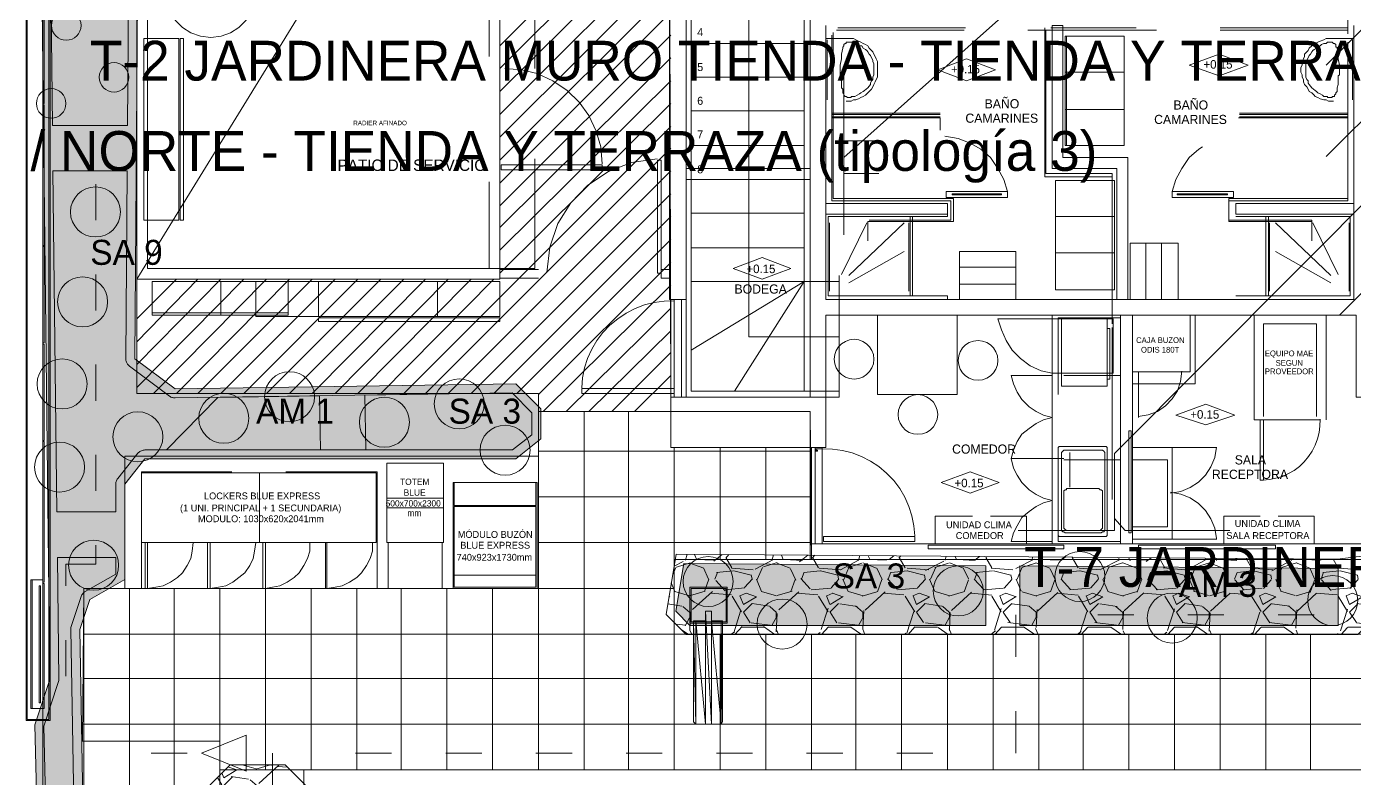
# Model space of a CAD drawing. Header units: metres. Extents: x 1 to 213, y 1 to 147.
# Drawn here: x 66.56 to 78.24, y 90.46 to 97.07 of the extents above; entities that cross this region are included whole.
import ezdxf

# ---------------------------------------------------------------- set-up
doc = ezdxf.new("R2010")
doc.units = ezdxf.units.M
doc.layers.get('0').update_dxf_attribs({"lineweight": 0, "plot": 0})
for name, color, linetype, lineweight, plot in [('00-BASE-ARQUITECTURA', 8, 'Continuous', 0, False), ('00-BASE-TEXTO', 8, 'Continuous', 0, False), ('PJ-CUBRESUELOS', 150, 'Continuous', 0, False), ('PJ-ETIQUETAS', 7, 'Continuous', 0, False), ('PJ-GRAVILLA', 42, 'Continuous', 0, False), ('PJ-HERBACEAS', 212, 'Continuous', 0, False), ('PJ-LIMITE-JARDIN', 7, 'Continuous', 0, False), ('PJ-MASAS', 92, 'Continuous', 0, False), ('PJ-MASAS-RELLENO', 92, 'Continuous', 0, False), ('PJ-RIEGO-SECTORES', 5, 'Continuous', 0, False), ('PJ-ZONAS-TIPOLOGIA', 30, 'Continuous', 0, False)]:
    doc.layers.add(name, color=color, linetype=linetype, lineweight=lineweight, plot=plot)

# ---------------------------------------------------------------- blocks, each defined once
blk = doc.blocks.new('PJ_AM')
blk.add_circle((0, 0), 0.22)
for tag, p, height in [('CODIGO', (0.15, 0.15), 0.2), ('ESPECIE', (0.15, -0.1), 0.15), ('ZONA', (0.15, -0.3), 0.15)]:
    blk.add_attdef(tag, p, '', height=height)
blk = doc.blocks.new('PJ_SA')
blk.add_circle((0, 0), 0.22)
for tag, p, height in [('CODIGO', (0.15, 0.15), 0.2), ('ESPECIE', (0.15, -0.1), 0.15), ('ZONA', (0.15, -0.3), 0.15)]:
    blk.add_attdef(tag, p, '', height=height)
blk = doc.blocks.new('PJ_GB')
blk.add_circle((0, 0), 0.13)
for tag, p, height in [('CODIGO', (0.15, 0.15), 0.2), ('ESPECIE', (0.15, -0.1), 0.15), ('ZONA', (0.15, -0.3), 0.15)]:
    blk.add_attdef(tag, p, '', height=height)

msp = doc.modelspace()

# ---------------------------------------------------------------- hatches: boundary and pattern name
at = {"layer": 'PJ-GRAVILLA'}
h = msp.add_hatch(dxfattribs=at)
h.set_pattern_fill('GRAVEL', scale=0.03)
h.paths.add_polyline_path([(69.233, 101.335), (84.182, 101.335), (84.358, 101.247), (84.358, 101.115), (84.182, 101.027), (71.57, 101.071), (70.82, 100.983), (70.688, 100.85), (70.556, 100.012), (69.144, 100.012), (68.703, 100.365), (67.733, 100.321), (67.557, 100.101), (67.513, 94.148), (67.866, 93.883), (70.864, 93.927), (71.085, 93.707), (71.085, 93.442), (70.864, 93.266), (67.601, 93.266), (67.425, 93.045), (67.425, 92.207), (67.116, 92.031), (67.028, 91.766), (67.072, 89.253), (66.94, 89.076), (66.675, 89.12), (66.631, 90.928), (66.763, 91.325), (66.675, 99.042), (67.16, 100.145), (67.513, 100.542), (68.439, 101.159), (69.233, 101.335)])
h = msp.add_hatch(dxfattribs=at)
h.set_pattern_fill('GRAVEL', scale=0.03)
h.paths.add_polyline_path([(78.449, 92.428), (78.449, 91.899), (78.273, 91.722), (72.364, 91.722), (72.187, 91.899), (72.275, 92.428), (78.096, 92.384), (78.449, 92.428)])
h = msp.add_hatch(dxfattribs=at)
h.set_pattern_fill('GRAVEL', scale=0.03)
h.paths.add_polyline_path([(68.351, 90.576), (68.836, 90.576), (69.012, 90.399), (69.012, 85.813), (68.703, 85.504), (67.469, 85.504), (67.072, 85.637), (66.763, 85.945), (66.631, 86.298), (66.631, 87.092), (66.807, 87.268), (68.174, 87.268), (68.439, 87.621), (68.439, 88.812), (68.174, 89.12), (68.174, 90.399), (68.351, 90.576)])
at = {"layer": 'PJ-MASAS-RELLENO'}
for points in [[(67.448, 96.2), (66.787, 96.2), (66.755, 99.026), (66.832, 99.2), (67.47, 99.2), (67.448, 96.2)], [(67.433, 94.148), (67.433, 94.141), (67.434, 94.133), (67.436, 94.126), (67.438, 94.119), (67.441, 94.112), (67.445, 94.105), (67.449, 94.099), (67.454, 94.094), (67.459, 94.088), (67.465, 94.084), (67.818, 93.819), (67.824, 93.815), (67.83, 93.811), (67.837, 93.808), (67.844, 93.806), (67.852, 93.804), (67.859, 93.803), (67.867, 93.803), (70.832, 93.847), (71.005, 93.673), (71.005, 93.48), (70.836, 93.346), (67.601, 93.346), (67.593, 93.345), (67.585, 93.344), (67.577, 93.342), (67.57, 93.339), (67.563, 93.336), (67.556, 93.332), (67.55, 93.327), (67.544, 93.322), (67.539, 93.316), (67.362, 93.095), (67.358, 93.089), (67.354, 93.082), (67.35, 93.075), (67.348, 93.068), (67.346, 93.06), (67.345, 93.053), (67.345, 93.045), (67.345, 92.8), (66.826, 92.8), (66.792, 95.8), (67.445, 95.8), (67.433, 94.148)], [(70.832, 93.847), (71.005, 93.673), (71.005, 93.48), (70.836, 93.346), (69.546, 93.346), (69.536, 93.827), (70.832, 93.847)], [(69.136, 93.822), (69.145, 93.346), (67.79, 93.346), (68.244, 93.808), (69.136, 93.822)], [(67.345, 92.254), (67.076, 92.1), (67.069, 92.096), (67.063, 92.091), (67.057, 92.085), (67.052, 92.078), (67.047, 92.071), (67.043, 92.064), (67.04, 92.056), (66.952, 91.792), (66.949, 91.783), (66.948, 91.774), (66.948, 91.765), (66.989, 89.4), (66.748, 89.4), (66.711, 90.916), (66.839, 91.3), (66.841, 91.309), (66.843, 91.317), (66.843, 91.326), (66.831, 92.4), (67.345, 92.4), (67.345, 92.254)], [(72.397, 91.802), (72.273, 91.926), (72.343, 92.347), (75, 92.327), (75, 91.802), (72.397, 91.802)], [(75.3, 91.802), (75.3, 92.325), (78.096, 92.304), (78.1, 92.304), (78.1, 91.802), (75.3, 91.802)]]:
    msp.add_hatch(color=7, dxfattribs=at).paths.add_polyline_path(points)

# ---------------------------------------------------------------- linework, layer by layer
at = {"layer": '00-BASE-ARQUITECTURA'}
for points in [[(71.064, 92.128), (71.064, 93.684), (72.228, 93.684), (72.228, 93.366), (73.455, 93.366), (73.466, 92.382), (72.259, 92.382), (72.259, 91.726), (78.43, 91.726), (78.43, 92.519), (78.408, 92.519), (78.377, 92.519), (78.377, 93.493), (79.858, 93.493), (79.858, 91.726), (83.859, 91.715), (83.859, 93.684), (89.468, 93.694), (89.468, 100.69)], [(73.752, 95.239), (73.752, 95.917), (78.525, 100.171)], [(90.262, 100.087), (90.262, 91.726), (94.4, 91.726), (94.971, 90.53), (68.259, 90.53), (68.259, 90.784), (67.052, 90.784), (67.063, 92.128), (71.064, 92.128)], [(70.725, 95.8), (70.725, 94.848), (67.529, 94.848), (67.529, 100.044), (70.725, 100.044), (70.725, 99.991)], [(67.529, 100.044), (67.529, 94.848), (70.725, 100.044), (67.529, 100.044)], [(67.529, 94.848), (70.725, 100.044), (70.725, 94.848), (67.529, 94.848)], [(70.725, 100.044), (70.725, 94.848)], [(66.703, 89.08), (66.703, 98.436)], [(70.725, 96.901), (72.217, 98.393)], [(72.217, 98.436), (88.939, 98.436), (88.939, 96.583), (89.436, 96.583), (89.436, 95.684), (88.981, 95.684), (88.981, 93.652), (88.801, 93.652), (88.801, 93.684), (85.34, 93.684), (84.314, 93.684), (84.314, 93.705), (83.573, 93.705), (83.573, 92.35), (80.165, 92.35), (80.165, 93.684), (78.377, 93.684), (78.377, 92.382), (73.455, 92.382), (73.455, 93.684), (72.228, 93.684), (72.217, 98.436)], [(72.217, 98.436), (88.96, 98.436), (88.96, 96.583), (89.457, 96.583), (89.457, 95.684), (88.992, 95.684), (88.992, 93.641), (88.822, 93.641), (88.822, 93.684), (85.351, 93.684), (84.324, 93.684), (84.324, 93.705), (83.584, 93.705), (83.584, 92.34), (80.165, 92.34), (80.165, 93.684), (78.377, 93.684), (78.377, 92.382), (73.455, 92.382), (73.455, 93.684), (72.228, 93.684), (72.217, 98.436)], [(72.217, 98.436), (88.96, 98.436), (88.992, 93.641), (88.822, 93.641), (88.822, 93.684), (85.351, 93.684), (84.324, 93.684), (84.324, 93.705), (83.584, 93.705), (83.584, 92.34), (80.165, 92.34), (80.165, 93.684), (78.377, 93.684), (78.377, 92.382), (73.455, 92.382), (73.455, 93.684), (72.228, 93.684), (72.217, 98.436)], [(72.217, 98.436), (88.96, 98.414), (88.96, 96.583), (89.457, 96.583), (89.457, 95.684), (88.992, 95.684), (88.992, 93.641), (88.822, 93.641), (88.822, 93.684), (85.351, 93.684), (83.584, 93.705), (83.584, 92.34), (80.165, 92.34), (80.165, 93.684), (78.377, 93.684), (78.377, 92.382), (73.466, 92.382), (73.455, 93.684), (72.228, 93.684), (72.217, 98.436)], [(72.217, 98.298), (72.217, 94.668), (72.365, 94.668), (72.365, 98.298), (73.985, 98.298), (73.985, 98.436), (72.217, 98.436), (72.217, 98.298)], [(67.624, 96.7), (67.624, 98.287)], [(71.032, 98.287), (71.032, 96.7)], [(73.455, 98.298), (72.365, 98.298), (72.365, 95.726)], [(70.725, 96.7), (72.217, 98.192)], [(73.455, 98.245), (72.408, 98.245), (72.408, 93.864), (73.709, 93.864)], [(70.725, 96.499), (72.228, 97.991)], [(70.725, 96.298), (72.228, 97.801)], [(73.455, 97.769), (72.916, 97.769), (72.916, 94.34), (73.709, 94.34)], [(67.624, 97.599), (67.624, 95.8)], [(70.63, 97.599), (70.63, 96.806)], [(70.725, 96.097), (72.228, 97.599)], [(70.725, 97.599), (70.725, 96.7)], [(67.783, 97.372), (67.793, 97.281), (67.823, 97.197), (67.87, 97.124), (67.931, 97.062), (68.005, 97.015), (68.089, 96.986), (68.18, 96.975), (68.271, 96.986), (68.354, 97.015), (68.428, 97.062), (68.489, 97.124), (68.536, 97.197), (68.566, 97.281), (68.576, 97.372)], [(70.725, 95.896), (72.228, 97.398)], [(78.186, 97.007), (78.186, 97.441)], [(73.402, 94.827), (73.402, 97.261), (73.455, 97.261)], [(73.455, 95.726), (73.455, 97.261)], [(78.525, 97.261), (77.996, 96.732)], [(70.725, 95.694), (72.228, 97.197)], [(70.725, 95.493), (72.228, 96.996)], [(73.455, 97.081), (73.455, 93.811), (72.228, 93.811), (72.228, 93.684), (73.455, 93.684)], [(73.593, 97.081), (73.593, 94.668)], [(73.646, 95.536), (73.646, 96.996)], [(74.715, 95.557), (73.656, 95.557), (73.656, 97.017)], [(74.81, 97.039), (73.688, 97.039)], [(74.821, 97.06), (73.699, 97.06)], [(76.503, 97.039), (75.371, 97.039)], [(76.112, 95.747), (75.519, 95.747), (75.519, 97.06)], [(75.53, 97.039), (75.53, 95.779)], [(76.323, 97.06), (75.572, 97.06)], [(76.249, 94.668), (76.249, 95.917), (75.678, 95.917), (75.678, 97.081), (75.583, 97.081), (75.583, 95.821), (76.154, 95.821), (76.154, 94.668), (76.249, 94.668)], [(78.186, 97.06), (77.064, 97.06)], [(78.186, 97.039), (77.064, 97.039)], [(78.239, 97.081), (78.239, 94.668)], [(73.402, 96.922), (72.408, 96.922)], [(73.773, 96.414), (73.783, 96.414), (73.794, 96.414), (73.805, 96.414), (73.815, 96.414), (73.836, 96.425), (73.858, 96.425), (73.879, 96.435), (73.9, 96.446), (73.921, 96.456), (73.942, 96.467), (73.963, 96.488), (73.974, 96.499), (73.995, 96.52), (74.006, 96.541), (74.016, 96.562), (74.027, 96.583), (74.037, 96.605), (74.048, 96.626), (74.048, 96.647), (74.048, 96.668), (74.048, 96.679), (74.048, 96.689), (74.048, 96.7), (74.048, 96.71), (74.048, 96.732), (74.048, 96.763), (74.037, 96.785), (74.027, 96.806), (74.016, 96.827), (74.006, 96.848), (73.995, 96.859), (73.974, 96.88), (73.963, 96.901), (73.942, 96.912), (73.921, 96.922), (73.9, 96.933), (73.879, 96.943), (73.858, 96.954), (73.836, 96.964), (73.815, 96.964), (73.805, 96.964), (73.794, 96.964), (73.783, 96.964), (73.773, 96.964), (73.604, 96.964), (73.593, 96.964), (73.593, 96.954)], [(73.593, 96.425), (73.593, 96.954)], [(73.604, 96.425), (73.604, 96.954)], [(73.752, 96.901), (73.741, 96.89), (73.741, 96.88), (73.731, 96.827), (73.731, 96.785), (73.72, 96.732), (73.72, 96.689), (73.72, 96.668), (73.72, 96.658), (73.72, 96.647), (73.72, 96.636), (73.72, 96.626), (73.72, 96.615), (73.72, 96.605), (73.731, 96.594), (73.731, 96.562), (73.731, 96.531), (73.741, 96.52), (73.741, 96.509), (73.741, 96.499), (73.741, 96.488), (73.752, 96.478), (73.752, 96.467), (73.762, 96.456), (73.773, 96.456), (73.783, 96.446), (73.794, 96.446), (73.805, 96.446), (73.815, 96.446), (73.815, 96.456), (73.826, 96.456), (73.836, 96.456), (73.847, 96.456), (73.868, 96.467), (73.889, 96.478), (73.9, 96.488), (73.921, 96.499), (73.932, 96.509), (73.963, 96.531), (73.985, 96.562), (73.985, 96.573), (73.995, 96.594), (74.006, 96.605), (74.006, 96.626), (74.016, 96.647), (74.016, 96.668), (74.016, 96.679), (74.016, 96.689), (74.016, 96.7), (74.016, 96.721), (74.016, 96.742), (74.006, 96.763), (74.006, 96.774), (73.995, 96.795), (73.985, 96.816), (73.974, 96.827), (73.963, 96.848), (73.953, 96.859), (73.942, 96.869), (73.921, 96.88), (73.91, 96.901), (73.889, 96.901), (73.868, 96.912), (73.858, 96.922), (73.836, 96.922), (73.826, 96.933), (73.815, 96.933), (73.805, 96.933), (73.794, 96.933), (73.783, 96.933), (73.773, 96.933), (73.773, 96.922), (73.762, 96.922), (73.752, 96.912), (73.752, 96.901)], [(78.059, 96.414), (78.049, 96.414), (78.038, 96.414), (78.027, 96.414), (78.017, 96.414), (77.996, 96.425), (77.974, 96.425), (77.943, 96.435), (77.922, 96.446), (77.9, 96.456), (77.89, 96.467), (77.869, 96.488), (77.847, 96.499), (77.837, 96.52), (77.826, 96.541), (77.805, 96.562), (77.795, 96.583), (77.795, 96.605), (77.784, 96.626), (77.784, 96.647), (77.773, 96.668), (77.773, 96.679), (77.773, 96.689), (77.773, 96.7), (77.773, 96.71), (77.784, 96.732), (77.784, 96.763), (77.795, 96.785), (77.805, 96.806), (77.805, 96.827), (77.826, 96.848), (77.837, 96.859), (77.847, 96.88), (77.869, 96.901), (77.89, 96.912), (77.9, 96.922), (77.922, 96.933), (77.943, 96.943), (77.974, 96.954), (77.996, 96.964), (78.017, 96.964), (78.027, 96.964), (78.038, 96.964), (78.049, 96.964), (78.059, 96.964), (78.228, 96.964), (78.239, 96.964), (78.239, 96.954)], [(78.08, 96.901), (78.08, 96.89), (78.091, 96.89), (78.091, 96.88), (78.101, 96.827), (78.101, 96.785), (78.112, 96.732), (78.112, 96.689), (78.112, 96.668), (78.112, 96.658), (78.112, 96.647), (78.101, 96.636), (78.101, 96.626), (78.101, 96.615), (78.101, 96.605), (78.101, 96.594), (78.101, 96.562), (78.091, 96.531), (78.091, 96.52), (78.091, 96.509), (78.091, 96.499), (78.08, 96.488), (78.08, 96.478), (78.07, 96.467), (78.07, 96.456), (78.059, 96.456), (78.049, 96.456), (78.049, 96.446), (78.038, 96.446), (78.027, 96.446), (78.017, 96.446), (78.006, 96.446), (78.006, 96.456), (77.996, 96.456), (77.974, 96.456), (77.964, 96.467), (77.943, 96.478), (77.922, 96.488), (77.911, 96.499), (77.9, 96.509), (77.869, 96.531), (77.847, 96.562), (77.837, 96.573), (77.837, 96.594), (77.826, 96.605), (77.816, 96.626), (77.816, 96.647), (77.816, 96.668), (77.816, 96.679), (77.816, 96.689), (77.816, 96.7), (77.816, 96.721), (77.816, 96.742), (77.816, 96.763), (77.826, 96.774), (77.837, 96.795), (77.847, 96.816), (77.858, 96.827), (77.869, 96.848), (77.879, 96.859), (77.89, 96.869), (77.911, 96.88), (77.922, 96.89), (77.943, 96.901), (77.953, 96.912), (77.974, 96.922), (77.996, 96.922), (78.006, 96.933), (78.017, 96.933), (78.027, 96.933), (78.038, 96.933), (78.049, 96.933), (78.059, 96.922), (78.07, 96.922), (78.08, 96.912), (78.08, 96.901)], [(78.186, 95.557), (78.186, 96.933)], [(78.186, 95.536), (78.186, 96.922)], [(78.228, 96.425), (78.228, 96.954)], [(78.239, 96.425), (78.239, 96.954)], [(70.725, 95.303), (72.228, 96.795)], [(71.624, 95.864), (71.614, 96.012), (71.572, 96.15), (71.508, 96.287), (71.423, 96.404), (71.318, 96.509), (71.191, 96.594), (71.053, 96.658), (70.915, 96.689), (70.767, 96.7)], [(73.752, 95.917), (73.752, 96.721)], [(70.725, 95.102), (72.228, 96.594)], [(73.402, 96.626), (72.408, 96.626)], [(78.525, 96.456), (77.996, 95.927)], [(70.725, 94.901), (72.228, 96.393)], [(73.402, 96.329), (72.408, 96.329)], [(74.598, 96.308), (73.646, 96.308)], [(73.646, 96.298), (74.598, 96.298)], [(77.234, 96.308), (78.186, 96.308)], [(78.186, 96.298), (77.234, 96.298)], [(69.878, 93.842), (72.228, 96.192)], [(74.598, 96.277), (73.646, 96.277)], [(73.646, 96.266), (74.598, 96.266), (74.598, 96.16)], [(77.223, 96.266), (78.186, 96.266)], [(77.234, 96.277), (78.186, 96.277)], [(74.059, 96.065), (73.752, 96.065)], [(75.191, 95.62), (75.159, 95.726), (75.106, 95.821), (75.043, 95.917), (74.958, 95.991), (74.863, 96.044), (74.757, 96.086), (74.641, 96.107)], [(70.069, 93.842), (72.228, 96.001)], [(73.402, 96.023), (72.408, 96.023)], [(76.641, 95.62), (76.673, 95.726), (76.726, 95.821), (76.789, 95.917), (76.874, 95.991), (76.906, 96.012)], [(68.926, 94.943), (67.624, 94.943), (67.624, 95.906)], [(71.032, 95.906), (71.032, 94.943), (69.719, 94.943)], [(72.108, 95.906), (71.884, 95.874), (71.679, 95.795), (71.499, 95.676), (71.349, 95.521), (71.235, 95.338), (71.163, 95.131), (71.138, 94.906)], [(72.143, 95.896), (72.111, 95.896), (72.111, 94.901), (72.143, 94.901)], [(72.143, 95.896), (72.143, 94.858), (72.217, 94.858), (72.217, 94.932), (72.143, 94.932)], [(67.624, 95.705), (67.624, 94.943)], [(70.63, 95.705), (70.63, 94.943), (67.73, 94.943)], [(70.27, 93.842), (72.228, 95.8)], [(73.455, 95.726), (72.365, 95.726)], [(72.365, 95.726), (72.365, 93.811)], [(73.455, 94.88), (73.455, 95.726)], [(73.752, 95.779), (74.059, 95.779)], [(75.53, 95.779), (76.112, 95.779)], [(76.112, 94.499), (76.112, 95.779)], [(76.112, 94.456), (76.112, 95.747)], [(78.525, 95.716), (76.133, 93.313)], [(67.169, 95.684), (67.169, 95.366)], [(70.471, 93.842), (72.228, 95.599)], [(73.974, 95.366), (74.694, 95.366), (74.694, 95.536), (73.646, 95.536)], [(73.963, 95.186), (73.963, 95.356), (74.715, 95.356), (74.715, 95.557)], [(78.186, 95.557), (77.138, 95.557)], [(77.869, 95.186), (77.869, 95.356), (77.138, 95.356), (77.138, 95.557)], [(77.869, 95.186), (77.869, 95.366), (77.138, 95.366), (77.138, 95.536), (78.186, 95.536)], [(70.672, 93.842), (72.228, 95.398)], [(73.402, 95.43), (72.408, 95.43)], [(74.662, 95.419), (74.662, 95.398), (73.614, 95.398), (73.614, 94.7), (74.662, 94.7), (74.662, 94.668)], [(73.678, 95.398), (74.281, 95.398)], [(74.334, 94.7), (74.334, 95.398)], [(74.355, 94.7), (74.355, 95.398)], [(77.202, 95.398), (78.207, 95.398), (78.207, 94.7), (77.202, 94.7)], [(77.466, 94.7), (77.466, 95.398)], [(77.488, 94.7), (77.488, 95.398)], [(77.509, 95.398), (78.207, 95.398)], [(78.154, 95.398), (77.551, 95.398)], [(73.614, 95.292), (73.614, 94.7), (74.323, 94.7)], [(73.625, 94.742), (73.625, 95.345)], [(73.953, 95.345), (73.731, 94.89)], [(74.281, 95.345), (73.794, 94.88)], [(74.323, 95.345), (74.323, 94.742)], [(74.334, 94.7), (74.334, 95.292)], [(77.488, 94.7), (77.488, 95.292)], [(77.498, 95.345), (77.498, 94.742)], [(77.551, 95.345), (78.038, 94.88)], [(77.879, 95.345), (78.101, 94.89)], [(78.197, 94.742), (78.197, 95.345)], [(78.207, 95.292), (78.207, 94.7)], [(70.873, 93.842), (72.228, 95.197)], [(73.402, 95.123), (72.408, 95.123)], [(76.408, 94.668), (76.408, 95.165)], [(76.546, 94.668), (76.546, 95.165)], [(73.794, 94.816), (74.281, 95.091)], [(78.038, 94.816), (77.551, 95.091)], [(67.169, 94.89), (67.169, 94.573)], [(70.725, 94.932), (71.064, 94.932)], [(71.064, 93.832), (72.228, 94.996)], [(74.768, 94.954), (75.265, 94.954)], [(67.529, 94.499), (67.878, 94.848)], [(67.529, 94.297), (68.068, 94.848)], [(67.529, 94.096), (68.27, 94.848)], [(67.529, 93.895), (68.471, 94.848)], [(67.529, 94.848), (67.529, 93.842), (71.064, 93.842), (71.064, 93.684)], [(67.677, 93.842), (68.672, 94.848)], [(67.878, 93.842), (68.873, 94.848)], [(68.068, 93.842), (69.074, 94.848)], [(68.27, 93.842), (69.275, 94.848)], [(68.471, 93.842), (69.476, 94.848)], [(68.672, 93.842), (69.677, 94.848)], [(68.873, 93.842), (69.878, 94.848)], [(69.074, 93.842), (70.069, 94.848)], [(69.275, 93.842), (70.27, 94.848)], [(69.476, 93.842), (70.471, 94.848)], [(69.677, 93.842), (70.672, 94.848)], [(70.725, 94.858), (71.064, 94.858)], [(71.106, 93.684), (72.228, 94.795)], [(72.408, 94.223), (73.402, 94.827), (72.408, 94.827)], [(72.789, 93.864), (73.402, 94.827)], [(73.402, 93.864), (73.402, 94.827)], [(73.402, 94.827), (73.709, 94.827)], [(73.709, 93.811), (73.709, 94.88)], [(74.768, 94.805), (75.265, 94.805)], [(78.112, 94.53), (78.419, 94.837)], [(72.259, 94.657), (72.169, 94.655), (72.082, 94.643), (71.996, 94.621), (71.914, 94.59), (71.835, 94.549), (71.761, 94.5), (71.693, 94.443), (71.631, 94.378), (71.578, 94.307), (71.533, 94.231), (71.497, 94.151), (71.47, 94.067), (71.452, 93.98), (71.445, 93.891)], [(72.228, 93.811), (72.228, 94.668)], [(73.593, 94.668), (78.239, 94.668)], [(74.281, 94.7), (73.678, 94.7)], [(78.207, 94.7), (77.488, 94.7)], [(77.551, 94.7), (78.154, 94.7)], [(71.307, 93.684), (72.228, 94.594)], [(73.593, 94.53), (73.593, 93.366), (73.455, 93.366), (73.455, 93.684)], [(78.239, 94.53), (73.593, 94.53)], [(77.414, 93.61), (77.361, 93.61), (77.361, 94.53), (77.996, 94.53), (77.996, 93.61)], [(78.239, 94.53), (78.26, 94.53), (78.26, 93.811), (78.419, 93.811), (78.419, 94.53)], [(75.583, 94.022), (75.487, 94.043), (75.392, 94.086), (75.307, 94.149), (75.233, 94.223), (75.18, 94.308), (75.138, 94.403), (75.106, 94.499), (75.583, 94.499)], [(75.636, 94.509), (75.636, 93.832)], [(75.636, 94.509), (76.186, 94.509)], [(76.112, 92.911), (76.112, 94.424)], [(77.445, 93.641), (77.445, 94.456), (77.911, 94.456), (77.911, 93.641)], [(71.508, 93.684), (72.228, 94.393)], [(74.016, 94.144), (74.012, 94.184), (73.999, 94.221), (73.978, 94.253), (73.951, 94.28), (73.918, 94.301), (73.882, 94.314), (73.842, 94.319), (73.802, 94.314), (73.765, 94.301), (73.732, 94.28), (73.705, 94.253), (73.685, 94.221), (73.672, 94.184), (73.667, 94.144), (73.672, 94.104), (73.685, 94.067), (73.705, 94.035), (73.732, 94.008), (73.765, 93.987), (73.802, 93.974), (73.842, 93.969), (73.882, 93.974), (73.918, 93.987), (73.951, 94.008), (73.978, 94.035), (73.999, 94.067), (74.012, 94.104), (74.016, 94.144)], [(75.106, 94.133), (75.102, 94.173), (75.089, 94.21), (75.068, 94.243), (75.041, 94.27), (75.009, 94.29), (74.972, 94.303), (74.932, 94.308), (74.892, 94.303), (74.855, 94.29), (74.823, 94.27), (74.795, 94.243), (74.775, 94.21), (74.762, 94.173), (74.757, 94.133), (74.762, 94.093), (74.775, 94.057), (74.795, 94.024), (74.823, 93.997), (74.855, 93.977), (74.892, 93.963), (74.932, 93.959), (74.972, 93.963), (75.009, 93.977), (75.041, 93.997), (75.068, 94.024), (75.089, 94.057), (75.102, 94.093), (75.106, 94.133)], [(76.112, 93.038), (76.112, 94.372)], [(71.709, 93.684), (72.228, 94.202)], [(67.169, 94.096), (67.169, 93.779)], [(71.91, 93.684), (72.228, 94.001)], [(75.223, 94.001), (75.244, 93.927), (75.276, 93.853), (75.318, 93.789), (75.382, 93.726), (75.445, 93.684), (75.509, 93.652), (75.583, 93.631)], [(75.583, 94.001), (75.223, 94.001)], [(75.688, 94.001), (76.186, 94.001)], [(76.34, 93.641), (76.429, 93.654), (76.51, 93.685), (76.582, 93.733), (76.641, 93.794), (76.687, 93.866), (76.715, 93.948), (76.726, 94.038)], [(76.345, 94.033), (76.345, 93.631)], [(74.577, 93.657), (74.573, 93.697), (74.559, 93.734), (74.539, 93.766), (74.512, 93.793), (74.479, 93.814), (74.443, 93.827), (74.403, 93.832), (74.363, 93.827), (74.326, 93.814), (74.293, 93.793), (74.266, 93.766), (74.246, 93.734), (74.233, 93.697), (74.228, 93.657), (74.233, 93.617), (74.246, 93.58), (74.266, 93.548), (74.293, 93.521), (74.326, 93.5), (74.363, 93.487), (74.403, 93.483), (74.443, 93.487), (74.479, 93.5), (74.512, 93.521), (74.539, 93.548), (74.559, 93.58), (74.573, 93.617), (74.577, 93.657)], [(72.365, 93.811), (73.709, 93.811)], [(71.466, 90.53), (71.466, 93.684)], [(71.857, 90.53), (71.857, 93.684)], [(75.583, 93.631), (75.509, 93.61), (75.445, 93.578), (75.382, 93.535), (75.318, 93.483), (75.276, 93.419), (75.244, 93.345), (75.223, 93.271)], [(77.943, 93.61), (77.361, 93.61)], [(77.438, 93.08), (77.497, 93.085), (77.554, 93.096), (77.61, 93.113), (77.663, 93.137), (77.713, 93.166), (77.76, 93.201), (77.803, 93.241), (77.841, 93.287), (77.873, 93.335), (77.899, 93.387), (77.92, 93.442), (77.934, 93.498), (77.941, 93.556), (77.942, 93.615)], [(72.259, 92.382), (72.259, 93.366)], [(72.662, 92.382), (72.662, 93.366)], [(73.064, 92.382), (73.064, 93.366)], [(73.466, 93.366), (73.466, 92.519)], [(73.561, 93.366), (73.561, 93.356), (73.508, 93.356), (73.508, 93.345), (73.519, 93.345), (73.508, 93.345), (73.508, 93.334), (73.519, 93.334), (73.519, 93.345), (73.519, 93.334), (73.498, 93.334), (73.498, 93.366), (73.508, 93.366), (73.498, 93.366), (73.498, 93.356), (73.508, 93.356), (73.498, 93.356), (73.498, 93.334), (73.508, 93.334), (73.508, 93.356), (73.561, 93.356), (73.561, 93.366)], [(76.048, 93.377), (76.059, 93.377), (76.069, 93.366), (76.069, 93.356), (76.069, 93.345), (76.069, 93.334), (76.069, 93.324), (76.069, 93.303), (76.069, 93.281), (76.069, 93.26), (76.069, 93.239), (76.069, 93.207), (76.069, 93.176), (76.069, 93.112), (76.069, 93.049), (76.069, 92.975), (76.069, 92.911), (76.069, 92.837), (76.069, 92.773), (76.069, 92.752), (76.069, 92.721), (76.069, 92.699), (76.069, 92.668), (76.069, 92.646), (76.069, 92.636), (76.069, 92.625), (76.069, 92.615), (76.069, 92.604), (76.069, 92.594), (76.059, 92.583), (76.048, 92.583), (76.038, 92.583), (76.027, 92.583), (76.017, 92.583), (76.006, 92.583), (75.985, 92.583), (75.953, 92.583), (75.921, 92.583), (75.858, 92.583), (75.784, 92.583), (75.752, 92.583), (75.72, 92.583), (75.699, 92.583), (75.688, 92.583), (75.678, 92.583), (75.667, 92.583), (75.657, 92.583), (75.646, 92.583), (75.636, 92.594), (75.636, 92.604), (75.636, 92.615), (75.636, 92.625), (75.636, 92.636), (75.636, 92.646), (75.636, 92.668), (75.636, 92.699), (75.636, 92.721), (75.636, 92.752), (75.636, 92.773), (75.636, 92.837), (75.636, 92.911), (75.636, 92.975), (75.636, 93.049), (75.636, 93.112), (75.636, 93.176), (75.636, 93.207), (75.636, 93.239), (75.636, 93.26), (75.636, 93.281), (75.636, 93.303), (75.636, 93.324), (75.636, 93.334), (75.636, 93.345), (75.636, 93.356), (75.636, 93.366), (75.646, 93.377), (75.657, 93.377), (75.667, 93.377), (75.678, 93.377), (75.688, 93.377), (75.699, 93.377), (75.72, 93.377), (75.752, 93.377), (75.784, 93.377), (75.858, 93.377), (75.921, 93.377), (75.953, 93.377), (75.985, 93.377), (76.006, 93.377), (76.017, 93.377), (76.027, 93.377), (76.038, 93.377), (76.048, 93.377)], [(76.626, 92.965), (76.716, 92.981), (76.798, 93.015), (76.871, 93.063), (76.933, 93.125), (76.982, 93.198), (77.015, 93.28), (77.031, 93.37)], [(76.641, 93.366), (77.033, 93.366)], [(67.063, 92.128), (67.423, 92.128), (67.423, 93.292), (71.064, 93.292)], [(67.169, 93.303), (67.169, 92.985)], [(73.455, 93.334), (71.064, 93.334)], [(74.376, 92.589), (74.368, 92.678), (74.351, 92.765), (74.324, 92.849), (74.288, 92.93), (74.243, 93.006), (74.19, 93.076), (74.128, 93.141), (74.06, 93.199), (73.986, 93.248), (73.907, 93.288), (73.825, 93.319), (73.739, 93.341), (73.651, 93.353), (73.562, 93.355)], [(75.583, 93.271), (75.223, 93.271), (75.244, 93.186), (75.276, 93.123), (75.318, 93.059), (75.382, 92.996), (75.445, 92.953), (75.509, 92.922), (75.583, 92.9), (75.509, 92.879), (75.445, 92.848), (75.382, 92.805), (75.318, 92.752), (75.276, 92.678), (75.244, 92.615), (75.223, 92.541), (75.583, 92.541)], [(76.133, 93.313), (76.133, 92.636), (75.286, 92.636)], [(75.688, 93.271), (75.329, 93.271)], [(76.017, 93.345), (76.027, 93.345), (76.038, 93.334), (76.048, 93.324), (76.048, 93.313), (76.048, 93.303), (76.048, 93.292), (76.048, 93.281), (76.048, 93.26), (76.048, 93.25), (76.048, 93.229), (76.048, 93.207), (76.048, 93.186), (76.048, 93.154), (76.048, 93.102), (76.048, 93.038), (76.048, 92.985), (76.048, 92.922), (76.048, 92.858), (76.048, 92.805), (76.048, 92.784), (76.048, 92.752), (76.048, 92.731), (76.048, 92.71), (76.048, 92.699), (76.048, 92.678), (76.048, 92.668), (76.048, 92.657), (76.048, 92.646), (76.048, 92.636), (76.038, 92.625), (76.027, 92.625), (76.017, 92.615), (76.006, 92.615), (75.995, 92.615), (75.985, 92.615), (75.964, 92.615), (75.942, 92.615), (75.911, 92.615), (75.858, 92.615), (75.805, 92.615), (75.773, 92.615), (75.752, 92.615), (75.731, 92.615), (75.72, 92.615), (75.71, 92.615), (75.699, 92.615), (75.688, 92.625), (75.678, 92.625), (75.667, 92.636), (75.667, 92.646), (75.667, 92.657), (75.667, 92.668), (75.667, 92.678), (75.667, 92.699), (75.667, 92.71), (75.667, 92.731), (75.667, 92.752), (75.667, 92.784), (75.667, 92.805), (75.667, 92.858), (75.667, 92.922), (75.667, 92.985), (75.667, 93.038), (75.667, 93.102), (75.667, 93.154), (75.667, 93.186), (75.667, 93.207), (75.667, 93.229), (75.667, 93.25), (75.667, 93.26), (75.667, 93.281), (75.667, 93.292), (75.667, 93.303), (75.667, 93.313), (75.667, 93.324), (75.678, 93.334), (75.688, 93.345), (75.699, 93.345), (75.71, 93.345), (75.72, 93.345), (75.731, 93.345), (75.752, 93.345), (75.773, 93.345), (75.805, 93.345), (75.858, 93.345), (75.911, 93.345), (75.942, 93.345), (75.964, 93.345), (75.985, 93.345), (75.995, 93.345), (76.006, 93.345), (76.017, 93.345)], [(75.688, 93.26), (76.186, 93.26)], [(75.741, 93.324), (75.741, 93.017)], [(68.365, 93.154), (67.571, 93.154), (67.571, 92.128), (68.365, 92.128)], [(69.645, 92.128), (69.645, 93.154), (68.841, 93.154)], [(75.636, 93.218), (75.636, 92.541)], [(73.455, 92.932), (71.064, 92.932)], [(75.995, 93.006), (76.006, 92.996), (76.017, 92.996), (76.027, 92.985), (76.027, 92.975), (76.027, 92.964), (76.027, 92.953), (76.027, 92.943), (76.027, 92.922), (76.027, 92.9), (76.027, 92.879), (76.027, 92.816), (76.027, 92.763), (76.027, 92.742), (76.027, 92.721), (76.027, 92.699), (76.027, 92.689), (76.027, 92.678), (76.027, 92.668), (76.027, 92.657), (76.017, 92.646), (76.006, 92.636), (75.995, 92.636), (75.985, 92.636), (75.964, 92.636), (75.953, 92.636), (75.932, 92.636), (75.911, 92.636), (75.858, 92.636), (75.805, 92.636), (75.784, 92.636), (75.763, 92.636), (75.741, 92.636), (75.731, 92.636), (75.72, 92.636), (75.71, 92.636), (75.699, 92.646), (75.688, 92.657), (75.688, 92.668), (75.688, 92.678), (75.688, 92.689), (75.688, 92.699), (75.688, 92.721), (75.688, 92.742), (75.688, 92.763), (75.688, 92.816), (75.688, 92.879), (75.688, 92.9), (75.688, 92.922), (75.688, 92.943), (75.688, 92.953), (75.688, 92.964), (75.688, 92.975), (75.688, 92.985), (75.699, 92.996), (75.71, 92.996), (75.71, 93.006), (75.72, 93.006), (75.731, 93.006), (75.741, 93.006), (75.763, 93.006), (75.784, 93.006), (75.805, 93.006), (75.858, 93.006), (75.911, 93.006), (75.932, 93.006), (75.953, 93.006), (75.964, 93.006), (75.985, 93.006), (75.995, 93.006)], [(77.031, 92.568), (77.015, 92.658), (76.982, 92.74), (76.933, 92.813), (76.871, 92.875), (76.798, 92.924), (76.716, 92.957), (76.626, 92.973)], [(73.466, 92.382), (73.466, 92.699)], [(74.556, 92.519), (74.556, 92.763), (74.884, 92.763)], [(75.043, 92.763), (75.36, 92.763), (75.36, 92.519), (75.043, 92.519)], [(77.149, 92.636), (76.228, 92.636), (76.133, 92.742)], [(77.096, 92.519), (77.096, 92.763), (77.414, 92.763)], [(77.572, 92.763), (77.89, 92.763), (77.89, 92.519), (77.572, 92.519)], [(76.641, 92.562), (77.033, 92.562)], [(67.169, 92.509), (67.169, 92.34), (66.904, 92.34), (66.904, 92.149)], [(68.026, 92.53), (68.016, 92.456), (68.005, 92.392), (67.973, 92.329), (67.931, 92.265), (67.889, 92.223), (67.825, 92.181), (67.762, 92.149), (67.698, 92.138), (67.624, 92.128), (67.624, 92.53), (67.603, 92.53), (67.603, 92.128), (67.624, 92.128)], [(68.576, 92.53), (68.566, 92.456), (68.555, 92.392), (68.524, 92.329), (68.481, 92.265), (68.428, 92.223), (68.375, 92.181), (68.312, 92.149), (68.248, 92.138), (68.174, 92.128), (68.174, 92.53), (68.153, 92.53), (68.153, 92.128), (68.174, 92.128)], [(69.053, 92.53), (69.053, 92.456), (69.032, 92.392), (69, 92.329), (68.957, 92.265), (68.915, 92.223), (68.852, 92.181), (68.788, 92.149), (68.725, 92.138), (68.661, 92.128), (68.661, 92.53), (68.64, 92.53), (68.64, 92.128), (68.661, 92.128)], [(69.603, 92.53), (69.603, 92.456), (69.582, 92.392), (69.55, 92.329), (69.508, 92.265), (69.465, 92.223), (69.402, 92.181), (69.338, 92.149), (69.275, 92.138), (69.201, 92.128), (69.201, 92.53), (69.19, 92.53), (69.19, 92.128), (69.201, 92.128)], [(73.466, 92.53), (71.064, 92.53)], [(74.884, 92.519), (74.556, 92.519)], [(75.636, 92.541), (76.186, 92.541)], [(77.414, 92.519), (77.096, 92.519)], [(67.063, 90.784), (67.063, 92.128)], [(67.465, 90.784), (67.465, 92.128)], [(67.857, 90.784), (67.857, 92.128)], [(68.259, 90.53), (68.259, 92.128)], [(68.661, 90.53), (68.661, 92.128)], [(68.841, 92.128), (69.645, 92.128)], [(69.063, 90.53), (69.063, 92.128)], [(69.465, 90.53), (69.465, 92.128)], [(69.857, 90.53), (69.857, 92.128)], [(70.259, 90.53), (70.259, 92.128)], [(70.661, 90.53), (70.661, 92.128)], [(71.064, 90.53), (71.064, 92.128)], [(72.259, 92.128), (71.064, 92.128)], [(72.535, 90.932), (72.535, 91.927), (72.588, 90.932), (72.535, 90.932)], [(72.535, 91.927), (72.588, 90.932), (72.588, 91.927), (72.535, 91.927)], [(75.265, 91.895), (75.265, 91.525)], [(76.302, 91.895), (75.985, 91.895)], [(77.096, 91.895), (76.779, 91.895)], [(77.89, 91.895), (77.572, 91.895)], [(72.429, 90.953), (72.429, 90.953), (72.429, 91.842), (72.429, 90.953), (72.429, 91.842), (72.429, 91.599), (72.429, 90.953)], [(72.429, 90.953), (72.429, 91.842), (72.45, 90.932), (72.429, 90.953)], [(72.429, 91.842), (72.45, 90.932), (72.45, 91.842), (72.429, 91.842)], [(72.45, 90.932), (72.45, 91.842), (72.535, 90.932), (72.45, 90.932)], [(72.45, 91.842), (72.535, 90.932), (72.535, 91.842), (72.45, 91.842)], [(72.535, 90.932), (72.535, 91.842), (72.535, 90.932)], [(72.535, 91.842), (72.535, 90.932), (72.535, 91.842)], [(72.588, 90.932), (72.588, 91.842), (72.672, 90.932), (72.588, 90.932)], [(72.588, 91.842), (72.672, 90.932), (72.672, 91.842), (72.588, 91.842)], [(72.672, 90.932), (72.672, 91.842), (72.683, 90.953), (72.672, 90.932)], [(72.672, 91.842), (72.683, 90.953), (72.683, 91.842), (72.672, 91.842)], [(66.904, 91.673), (66.904, 91.355)], [(72.259, 91.726), (67.063, 91.726)], [(72.259, 90.53), (72.259, 91.726)], [(72.662, 90.53), (72.662, 91.726)], [(73.064, 90.53), (73.064, 91.726)], [(73.466, 90.53), (73.466, 91.726)], [(73.858, 90.53), (73.858, 91.726)], [(74.26, 90.53), (74.26, 91.726)], [(74.662, 90.53), (74.662, 91.726)], [(75.064, 90.53), (75.064, 91.726)], [(75.466, 90.53), (75.466, 91.726)], [(75.858, 90.53), (75.858, 91.726)], [(76.26, 90.53), (76.26, 91.726)], [(76.662, 90.53), (76.662, 91.726)], [(77.064, 90.53), (77.064, 91.726)], [(77.466, 90.53), (77.466, 91.726)], [(77.858, 90.53), (77.858, 91.726)], [(72.429, 91.599), (72.429, 90.953), (72.45, 90.932), (72.672, 90.932), (72.683, 90.953), (72.683, 91.599)], [(72.683, 91.599), (72.683, 90.953), (72.683, 91.599)], [(94.59, 91.334), (67.063, 91.334)], [(75.265, 91.048), (75.265, 90.678)], [(94.781, 90.932), (67.052, 90.932)], [(68.1, 90.678), (68.492, 90.519), (68.492, 90.837), (68.1, 90.678)], [(67.973, 90.678), (67.656, 90.678)], [(68.725, 90.181), (68.725, 90.678)], [(69.455, 90.678), (69.772, 90.678)], [(70.249, 90.678), (70.566, 90.678)], [(71.042, 90.678), (71.36, 90.678)], [(71.836, 90.678), (72.154, 90.678)], [(72.63, 90.678), (72.947, 90.678)], [(73.424, 90.678), (73.741, 90.678)], [(74.217, 90.678), (74.535, 90.678)], [(68.259, 90.53), (68.259, 89.027)], [(69, 90.53), (69, 85.884)]]:
    msp.add_lwpolyline(points, dxfattribs=at)
for points in [[(70.725, 100.044), (67.529, 100.044), (67.529, 94.848), (70.725, 94.848)], [(66.555, 90.964), (66.767, 90.964), (66.767, 97.599), (66.555, 97.599)], [(66.566, 90.974), (66.756, 90.974), (66.756, 97.589), (66.566, 97.589)], [(66.703, 97.483), (66.714, 97.483), (66.714, 96.393), (66.703, 96.393)], [(75.71, 96.986), (75.71, 96.668), (75.699, 96.668), (75.699, 96.986)], [(76.218, 96.668), (75.71, 96.668), (75.71, 96.986), (76.218, 96.986)], [(67.592, 95.366), (67.899, 95.366), (67.899, 96.964), (67.592, 96.964)], [(67.91, 96.964), (67.91, 95.366), (67.941, 95.366), (67.941, 96.964)], [(74.577, 96.689), (74.831, 96.594), (75.085, 96.689), (74.831, 96.785)], [(76.789, 96.732), (77.054, 96.636), (77.308, 96.732), (77.054, 96.827)], [(75.71, 96.668), (75.71, 96.34), (75.699, 96.34), (75.699, 96.668)], [(76.218, 96.34), (75.71, 96.34), (75.71, 96.668), (76.218, 96.668)], [(66.703, 96.382), (66.714, 96.382), (66.714, 95.144), (66.703, 95.144)], [(75.71, 96.34), (75.71, 96.023), (75.699, 96.023), (75.699, 96.34)], [(76.218, 96.023), (75.71, 96.023), (75.71, 96.34), (76.218, 96.34)], [(71.624, 95.853), (70.735, 95.853), (70.735, 95.811), (71.624, 95.811)], [(73.455, 95.726), (73.455, 95.821), (72.365, 95.821), (72.365, 95.726)], [(75.614, 95.716), (76.112, 95.716), (76.112, 95.398), (75.614, 95.398)], [(76.112, 95.398), (76.112, 95.716), (76.133, 95.716), (76.133, 95.398)], [(75.191, 95.567), (75.191, 95.62), (74.651, 95.62), (74.651, 95.567)], [(75.138, 95.599), (75.138, 95.589), (74.704, 95.589), (74.704, 95.599)], [(76.641, 95.567), (76.641, 95.62), (77.181, 95.62), (77.181, 95.567)], [(76.683, 95.599), (76.683, 95.589), (77.128, 95.589), (77.128, 95.599)], [(74.662, 95.419), (74.662, 95.515), (73.593, 95.515), (73.593, 95.419)], [(78.239, 95.419), (78.239, 95.515), (77.202, 95.515), (77.202, 95.419)], [(75.614, 95.398), (76.112, 95.398), (76.112, 95.081), (75.614, 95.081)], [(76.112, 95.081), (76.112, 95.398), (76.133, 95.398), (76.133, 95.081)], [(66.703, 94.287), (66.703, 95.134), (66.714, 95.134), (66.714, 94.287)], [(76.694, 94.668), (76.271, 94.668), (76.271, 95.165), (76.694, 95.165)], [(72.778, 94.943), (73.032, 94.848), (73.286, 94.943), (73.032, 95.038)], [(75.265, 95.091), (75.265, 94.668), (74.768, 94.668), (74.768, 95.091)], [(75.614, 95.081), (76.112, 95.081), (76.112, 94.753), (75.614, 94.753)], [(76.112, 94.753), (76.112, 95.081), (76.133, 95.081), (76.133, 94.753)], [(67.666, 94.827), (67.666, 94.551), (68.27, 94.551), (68.27, 94.827)], [(68.27, 94.827), (68.27, 94.551), (68.862, 94.551), (68.862, 94.827)], [(68.576, 94.827), (68.576, 94.52), (70.175, 94.52), (70.175, 94.827)], [(69.127, 94.827), (69.127, 94.52), (70.725, 94.52), (70.725, 94.827)], [(72.323, 94.668), (72.259, 94.668), (72.259, 93.811), (72.323, 93.811)], [(67.666, 94.551), (67.666, 94.53), (68.27, 94.53), (68.27, 94.551)], [(68.27, 94.551), (68.27, 94.53), (68.862, 94.53), (68.862, 94.551)], [(74.048, 93.832), (74.048, 94.53), (74.747, 94.53), (74.747, 93.832)], [(76.186, 94.53), (76.186, 92.519), (75.583, 92.519), (75.583, 94.53)], [(76.292, 92.519), (76.292, 94.53), (76.186, 94.53), (76.186, 92.519)], [(76.292, 94.53), (76.8, 94.53), (76.8, 94.033), (76.292, 94.033)], [(76.292, 93.927), (76.842, 93.927), (76.842, 94.53), (76.292, 94.53)], [(70.725, 94.509), (69.127, 94.509), (69.127, 94.477), (70.725, 94.477)], [(76.122, 94.499), (75.583, 94.499), (75.583, 94.022), (76.122, 94.022)], [(76.069, 93.906), (76.069, 94.499), (75.667, 94.499), (75.667, 93.906)], [(76.069, 93.969), (76.069, 94.414), (76.091, 94.414), (76.091, 93.969)], [(66.714, 94.276), (66.703, 94.276), (66.703, 93.43), (66.714, 93.43)], [(72.259, 93.885), (71.445, 93.885), (71.445, 93.842), (72.259, 93.842)], [(76.673, 93.652), (76.937, 93.567), (77.191, 93.652), (76.937, 93.747)], [(77.445, 93.08), (77.414, 93.08), (77.414, 93.61), (77.445, 93.61)], [(76.281, 92.615), (76.281, 93.514), (76.26, 93.514), (76.26, 92.615)], [(66.703, 92.181), (66.714, 92.181), (66.714, 93.419), (66.703, 93.419)], [(73.561, 93.366), (73.561, 92.519), (73.498, 92.519), (73.498, 93.366)], [(76.292, 92.562), (76.641, 92.562), (76.641, 93.366), (76.292, 93.366)], [(67.423, 93.292), (67.423, 92.128), (71.064, 92.128), (71.064, 93.292)], [(76.292, 92.668), (76.292, 93.26), (76.599, 93.26), (76.599, 92.668)], [(67.571, 92.53), (67.571, 93.144), (68.608, 93.144), (68.608, 92.53)], [(68.608, 92.53), (68.608, 93.144), (69.635, 93.144), (69.635, 92.53)], [(70.227, 92.53), (69.73, 92.53), (69.73, 93.229), (70.227, 93.229)], [(74.609, 93.059), (74.863, 92.964), (75.117, 93.059), (74.863, 93.154)], [(70.312, 92.128), (70.312, 93.059), (71.053, 93.059), (71.053, 92.128)], [(70.323, 92.858), (70.323, 93.059), (71.042, 93.059), (71.042, 92.858)], [(69.73, 92.837), (69.73, 92.922), (70.227, 92.922), (70.227, 92.837)], [(70.323, 92.244), (70.323, 92.848), (71.042, 92.848), (71.042, 92.244)], [(73.572, 92.583), (74.376, 92.583), (74.376, 92.541), (73.572, 92.541)], [(70.217, 92.128), (69.741, 92.128), (69.741, 92.53), (70.217, 92.53)], [(78.377, 92.382), (78.377, 92.519), (73.466, 92.519), (73.466, 92.382)], [(74.493, 92.477), (75.688, 92.477), (75.688, 92.509), (74.493, 92.509)], [(77.551, 92.477), (76.345, 92.477), (76.345, 92.509), (77.551, 92.509)], [(66.597, 91.07), (66.608, 91.07), (66.608, 92.202), (66.597, 92.202)], [(66.608, 92.202), (66.703, 92.202), (66.703, 91.07), (66.608, 91.07)], [(66.608, 92.202), (66.703, 92.202), (66.703, 91.07), (66.608, 91.07)], [(70.323, 92.138), (70.323, 92.244), (71.042, 92.244), (71.042, 92.138)], [(66.671, 92.149), (66.682, 92.149), (66.682, 91.122), (66.671, 91.122)], [(66.703, 91.07), (66.714, 91.07), (66.714, 92.17), (66.703, 92.17)], [(72.397, 92.138), (72.725, 92.138), (72.725, 91.821), (72.397, 91.821)], [(72.408, 92.128), (72.715, 92.128), (72.715, 91.832), (72.408, 91.832)], [(67.465, 90.382), (67.063, 90.382), (67.063, 90.784), (67.465, 90.784)], [(67.857, 90.382), (67.465, 90.382), (67.465, 90.784), (67.857, 90.784)], [(68.259, 90.382), (67.857, 90.382), (67.857, 90.784), (68.259, 90.784)]]:
    msp.add_lwpolyline(points, close=True, dxfattribs=at)
at = {"layer": 'PJ-LIMITE-JARDIN'}
for points in [[(66.675, 89.12), (66.631, 90.928), (66.763, 91.325), (66.675, 99.042), (67.16, 100.145), (67.513, 100.542), (68.439, 101.159), (69.233, 101.335), (69.233, 101.335), (84.182, 101.335)], [(84.182, 101.027), (71.57, 101.071), (70.82, 100.983), (70.688, 100.85), (70.556, 100.012), (69.144, 100.012), (68.703, 100.365), (67.733, 100.321), (67.557, 100.101), (67.513, 94.148), (67.866, 93.883), (70.864, 93.927), (71.085, 93.707), (71.085, 93.442), (70.864, 93.266), (67.601, 93.266), (67.425, 93.045), (67.425, 92.207), (67.116, 92.031), (67.028, 91.766), (67.072, 89.253)]]:
    msp.add_lwpolyline(points, dxfattribs=at)
for points in [[(78.449, 92.428), (78.449, 91.899), (78.273, 91.722), (72.364, 91.722), (72.187, 91.899), (72.275, 92.428), (78.096, 92.384), (78.449, 92.428)], [(68.351, 90.576), (68.836, 90.576), (69.012, 90.399), (69.012, 85.813), (68.703, 85.504), (67.469, 85.504), (67.072, 85.637), (66.763, 85.945), (66.631, 86.298), (66.631, 87.092), (66.807, 87.268), (68.174, 87.268), (68.439, 87.621), (68.439, 88.812), (68.174, 89.12), (68.174, 90.399), (68.351, 90.576)]]:
    msp.add_lwpolyline(points, close=True, dxfattribs=at)
at = {"layer": 'PJ-MASAS'}
for points in [[(67.448, 96.2), (66.787, 96.2), (66.755, 99.026), (66.832, 99.2), (67.47, 99.2), (67.448, 96.2)], [(67.433, 94.148), (67.433, 94.141), (67.434, 94.133), (67.436, 94.126), (67.438, 94.119), (67.441, 94.112), (67.445, 94.105), (67.449, 94.099), (67.454, 94.094), (67.459, 94.088), (67.465, 94.084), (67.818, 93.819), (67.824, 93.815), (67.83, 93.811), (67.837, 93.808), (67.844, 93.806), (67.852, 93.804), (67.859, 93.803), (67.867, 93.803), (70.832, 93.847), (71.005, 93.673), (71.005, 93.48), (70.836, 93.346), (67.601, 93.346), (67.593, 93.345), (67.585, 93.344), (67.577, 93.342), (67.57, 93.339), (67.563, 93.336), (67.556, 93.332), (67.55, 93.327), (67.544, 93.322), (67.539, 93.316), (67.362, 93.095), (67.358, 93.089), (67.354, 93.082), (67.35, 93.075), (67.348, 93.068), (67.346, 93.06), (67.345, 93.053), (67.345, 93.045), (67.345, 92.8), (66.826, 92.8), (66.792, 95.8), (67.445, 95.8), (67.433, 94.148)], [(70.832, 93.847), (71.005, 93.673), (71.005, 93.48), (70.836, 93.346), (69.546, 93.346), (69.536, 93.827), (70.832, 93.847)], [(69.136, 93.822), (69.145, 93.346), (67.79, 93.346), (68.244, 93.808), (69.136, 93.822)], [(67.345, 92.254), (67.076, 92.1), (67.069, 92.096), (67.063, 92.091), (67.057, 92.085), (67.052, 92.078), (67.047, 92.071), (67.043, 92.064), (67.04, 92.056), (66.952, 91.792), (66.949, 91.783), (66.948, 91.774), (66.948, 91.765), (66.989, 89.4), (66.748, 89.4), (66.711, 90.916), (66.839, 91.3), (66.841, 91.309), (66.843, 91.317), (66.843, 91.326), (66.831, 92.4), (67.345, 92.4), (67.345, 92.254)], [(72.397, 91.802), (72.273, 91.926), (72.343, 92.347), (75, 92.327), (75, 91.802), (72.397, 91.802)], [(75.3, 91.802), (75.3, 92.325), (78.096, 92.304), (78.1, 92.304), (78.1, 91.802), (75.3, 91.802)]]:
    msp.add_lwpolyline(points, close=True, dxfattribs=at)
at = {"layer": 'PJ-RIEGO-SECTORES'}
for points in [[(66.675, 89.12), (66.631, 90.928), (66.763, 91.325), (66.675, 99.042), (67.16, 100.145), (67.513, 100.542), (68.439, 101.159), (69.233, 101.335), (84.182, 101.335)], [(84.182, 101.027), (71.57, 101.071), (70.82, 100.983), (70.688, 100.85), (70.556, 100.012), (69.144, 100.012), (68.703, 100.365), (67.733, 100.321), (67.557, 100.101), (67.513, 94.148), (67.866, 93.883), (70.864, 93.927), (71.085, 93.707), (71.085, 93.442), (70.864, 93.266), (67.601, 93.266), (67.425, 93.045), (67.425, 92.207), (67.116, 92.031), (67.028, 91.766), (67.072, 89.253)]]:
    msp.add_lwpolyline(points, dxfattribs=at)
for points in [[(72.364, 91.722), (72.187, 91.899), (72.275, 92.428), (78.096, 92.384), (78.449, 92.428), (78.449, 91.899), (78.273, 91.722), (72.364, 91.722)], [(69.012, 85.813), (68.703, 85.504), (67.469, 85.504), (67.072, 85.637), (66.763, 85.945), (66.631, 86.298), (66.631, 87.092), (66.807, 87.268), (68.174, 87.268), (68.439, 87.621), (68.439, 88.812), (68.174, 89.12), (68.174, 90.399), (68.351, 90.576), (68.836, 90.576), (69.012, 90.399), (69.012, 85.813)]]:
    msp.add_lwpolyline(points, close=True, dxfattribs=at)

# ---------------------------------------------------------------- block references
at = {"layer": 'PJ-CUBRESUELOS'}
for p in [(66.909, 97.08), (67.329, 96.624), (66.776, 96.394)]:
    msp.add_blockref('PJ_GB', p, dxfattribs=at)
at = {"layer": 'PJ-HERBACEAS'}
for name, p in [('PJ_SA', (67.166, 95.439)), ('PJ_SA', (67.053, 94.648)), ('PJ_SA', (66.872, 93.926)), ('PJ_AM', (68.874, 93.814)), ('PJ_SA', (70.367, 93.751)), ('PJ_SA', (68.295, 93.624)), ('PJ_SA', (69.708, 93.589)), ('PJ_SA', (67.539, 93.461)), ('PJ_SA', (70.77, 93.343)), ('PJ_SA', (66.85, 93.195)), ('PJ_AM', (67.15, 92.331)), ('PJ_AM', (75.828, 92.232)), ('PJ_SA', (72.557, 92.188)), ('PJ_SA', (74.758, 92.105)), ('PJ_AM', (78.053, 92.021)), ('PJ_AM', (76.641, 91.867)), ('PJ_SA', (73.208, 91.814))]:
    msp.add_blockref(name, p, dxfattribs=at)

# ---------------------------------------------------------------- texts
at = {"layer": '00-BASE-TEXTO'}
for s, height, p in [('4', 0.0704, (72.461, 96.986)), ('+0.15', 0.0754, (76.916, 96.7)), ('5', 0.0704, (72.461, 96.679)), ('+0.15', 0.0754, (74.694, 96.658)), ('6', 0.0704, (72.461, 96.382)), ('BAÑO', 0.0805, (74.99, 96.351)), ('BAÑO', 0.0805, (76.652, 96.34)), ('CAMARINES', 0.0805, (74.821, 96.224)), ('CAMARINES', 0.0805, (76.482, 96.213)), ('RADIER AFINADO', 0.04023, (69.434, 96.202)), ('7', 0.0704, (72.461, 96.086)), ('PATIO DE SERVICIO', 0.10059, (69.296, 95.8)), ('8', 0.0704, (72.461, 95.779)), ('+0.15', 0.0754, (72.894, 94.901)), ('BODEGA', 0.0805, (72.789, 94.721)), ('CAJA BUZON', 0.0503, (76.323, 94.287)), ('ODIS 180T', 0.0503, (76.366, 94.202)), ('EQUIPO MAE', 0.0503, (77.456, 94.17)), ('SEGUN', 0.0503, (77.551, 94.086)), ('PROVEEDOR', 0.0503, (77.456, 94.012)), ('+0.15', 0.0754, (76.8, 93.62)), ('COMEDOR', 0.0805, (74.704, 93.313)), ('SALA', 0.0805, (77.191, 93.218)), ('RECEPTORA', 0.0805, (76.99, 93.091)), ('TOTEM', 0.0553, (69.846, 93.038)), ('+0.15', 0.0754, (74.725, 93.017)), ('LOCKERS BLUE EXPRESS', 0.06035, (68.121, 92.911)), ('500x700x2300', 0.05532, (69.719, 92.848)), ('BLUE', 0.0553, (69.878, 92.943)), ('(1 UNI. PRINCIPAL + 1 SECUNDARIA)', 0.06035, (67.91, 92.805)), ('mm', 0.0553, (69.91, 92.763)), ('MODULO: 1030x620x2041mm', 0.06035, (68.068, 92.71)), ('UNIDAD CLIMA', 0.06035, (74.651, 92.657)), ('UNIDAD CLIMA', 0.06035, (77.191, 92.668)), ('MÓDULO BUZÓN', 0.06035, (70.354, 92.572)), ('COMEDOR', 0.0604, (74.736, 92.562)), ('SALA RECEPTORA', 0.06035, (77.117, 92.562)), ('740x923x1730mm', 0.06035, (70.344, 92.371)), ('BLUE EXPRESS', 0.06035, (70.376, 92.477))]:
    msp.add_text(s, height=height, dxfattribs=at).set_placement(p)
at = {"layer": 'PJ-ETIQUETAS'}
for s, p in [('SA 9', (67.12, 94.974)), ('AM 1', (68.579, 93.577)), ('SA 3', (70.273, 93.577)), ('SA 3', (73.653, 92.127)), ('AM 3', (76.7, 92.053))]:
    msp.add_text(s, height=0.22, dxfattribs=at).set_placement(p)
at = {"layer": 'PJ-ZONAS-TIPOLOGIA'}
for s, p in [('T-2 JARDINERA MURO TIENDA - TIENDA Y TERRAZA (tipología 3)', (67.117, 96.595)), ('T-1 JARDÍN TIENDA PONIENTE / NORTE - TIENDA Y TERRAZA (tipología 3)', (59.573, 95.801)), ('T-7 JARDINERA FACHADA TIENDA - TIENDA Y TERRAZA (tipología 3)', (75.338, 92.141))]:
    msp.add_text(s, height=0.35, dxfattribs=at).set_placement(p)

doc.saveas('drawing.dxf')
